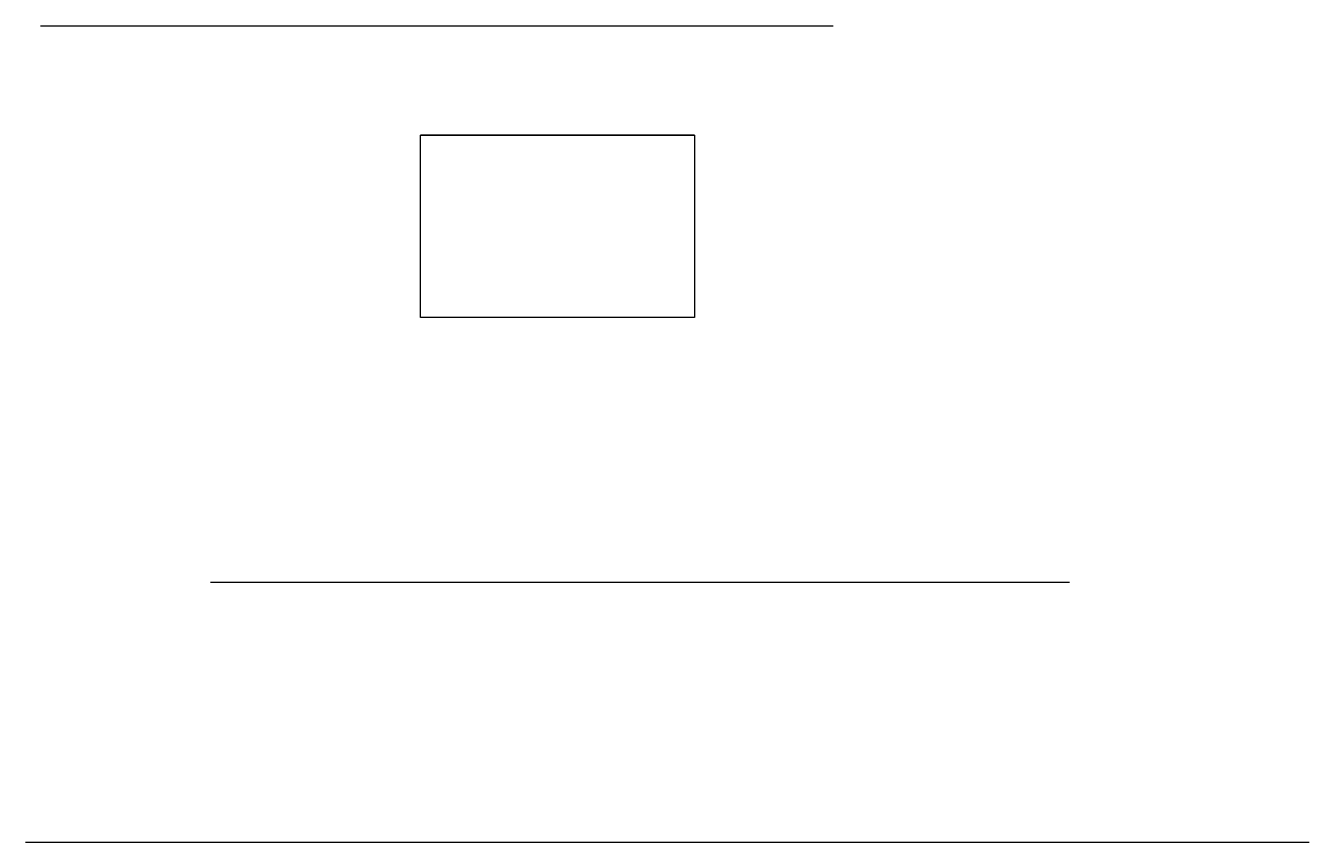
# Model space of a CAD drawing. Header units: millimetres. Extents: x -202 to -61, y -564 to -474.
import ezdxf

# ---------------------------------------------------------------- set-up
doc = ezdxf.new("R2010")
doc.units = ezdxf.units.MM
doc.layers.get('0').update_dxf_attribs({"linetype": 'CONTINUOUS'})

msp = doc.modelspace()

# ---------------------------------------------------------------- linework, layer by layer
for p, q in [((-200.25, -474.1), (-113.41, -474.1)), ((-128.61, -486.1), (-158.61, -486.1)), ((-181.64, -535.1), (-87.51, -535.1)), ((-201.89, -563.6), (-61.24, -563.6))]:
    msp.add_line(p, q)
msp.add_lwpolyline([(-128.61, -506.1), (-158.61, -506.1), (-158.61, -486.1), (-128.61, -486.1)], close=True)

doc.saveas('drawing.dxf')
